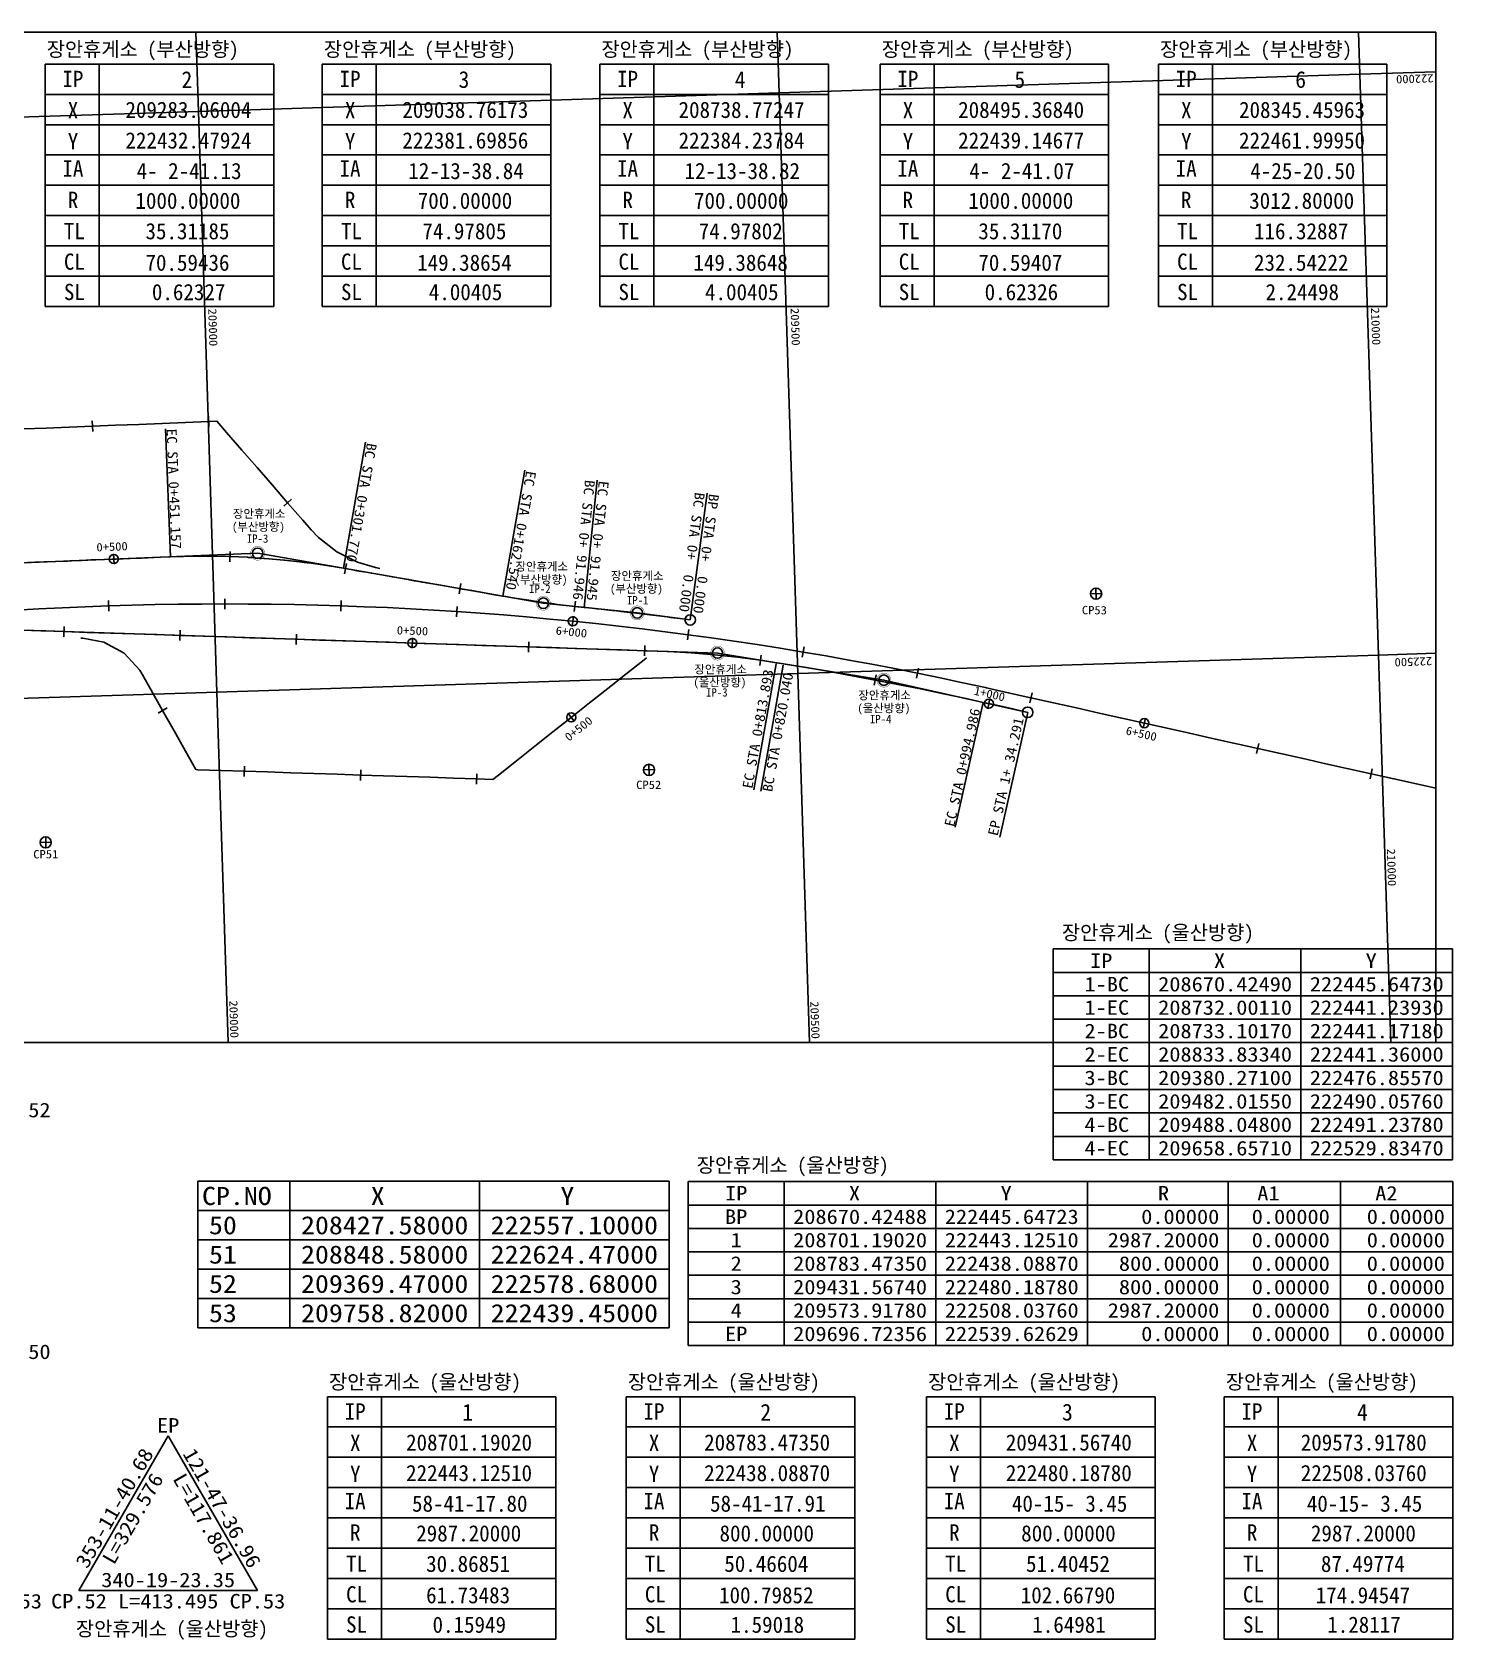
# Model space of a CAD drawing. Extents: x 19 to 2254, y 129 to 1512.
# Drawn here: x 1031 to 2254, y 129 to 1512 of the extents above; entities that cross this region are included whole.
import ezdxf
from ezdxf.enums import TextEntityAlignment as Align

# ---------------------------------------------------------------- set-up
doc = ezdxf.new("R2010")
doc.units = 0
doc.header["$LTSCALE"] = 10
doc.header["$MEASUREMENT"] = 0
doc.layers.get('0').update_dxf_attribs({"linetype": 'CONTINUOUS'})
for name, color, linetype in [('CA-ALGN-CNTL', 2, 'CONTINUOUS'), ('CA-ALGN-IPLN', 1, 'CONTINUOUS'), ('CA-ALGN-IPSM', 2, 'CONTINUOUS'), ('CA-ALGN-STSM', 2, 'CONTINUOUS'), ('CA-ALGN-SUBL', 1, 'CONTINUOUS'), ('CA-ALGN-SUBS', 2, 'CONTINUOUS'), ('CA-ALGN-SUBT', 2, 'CONTINUOUS'), ('CA-ALGN-TEXT', 3, 'CONTINUOUS'), ('CA-TABL-LIN1', 4, 'CONTINUOUS'), ('CA-TABL-LIN2', 1, 'CONTINUOUS'), ('CA-TABL-TEX1', 6, 'CONTINUOUS'), ('CA-TABL-TEX2', 3, 'CONTINUOUS'), ('CA-TEXT', 3, 'CONTINUOUS'), ('CV-GRID-BORD', 4, 'CONTINUOUS'), ('CV-GRID-LINE', 1, 'CONTINUOUS'), ('CV-GRID-TEXT', 4, 'CONTINUOUS'), ('CV-LEAL', 1, 'CONTINUOUS'), ('CV-LEAT', 3, 'CONTINUOUS')]:
    doc.layers.add(name, color=color, linetype=linetype)
doc.styles.add('GTXT', font='DotumChe.ttf')
doc.styles.add('RP2', font='DotumChe.ttf')

# ---------------------------------------------------------------- blocks, each defined once
blk = doc.blocks.new('CASTAMS')
blk.add_line((0, -1.5), (0, 1.5))
at = {"style": 'GTXT', "flags": 1}
for tag, p in [('STA_DST', (0, -3.62)), ('XSEC_DAT', (0, -6.85))]:
    blk.add_attdef(tag, text='', height=2.5, dxfattribs=at).set_placement(p, align=Align.MIDDLE)
blk = doc.blocks.new('CAIPMRK')
at = {"const_width": 0.1}
blk.add_lwpolyline([(-2, 0, -1), (2, 0, -1)], format="xyb", close=True, dxfattribs=at)
blk.add_circle((0, 0), 1.5)
blk = doc.blocks.new('CASTAMM')
blk.add_line((0, -1.5), (0, 1.5))
blk.add_circle((0, 0), 1.3)
at = {"style": 'GTXT', "flags": 1}
for tag, p in [('STA_DST', (0, -3.62)), ('XSEC_DAT', (0, -6.85))]:
    blk.add_attdef(tag, text='', height=2.5, dxfattribs=at).set_placement(p, align=Align.MIDDLE)

msp = doc.modelspace()

# ---------------------------------------------------------------- linework, layer by layer
at = {"layer": 'CA-ALGN-CNTL'}
for points in [[(1597.5, 1006.7), (1551.9, 1012.8), (1471.1, 1021.1), (1225.3, 1064.1), (925.5, 1051.9), (684, 989.3), (534.9, 961.7), (422.5, 931.7)], [(859.1, 988.4), (889.8, 991.9), (971.9, 999.5), (1621, 978.2), (1764.2, 954.9), (1887.9, 927.2)]]:
    msp.add_lwpolyline(points, dxfattribs=at)
at = {"layer": 'CA-ALGN-IPLN'}
for points in [[(1330.3, 1050.9), (1326.6, 1051.7), (1311.1, 1056.3), (1293.3, 1065.3), (1277.6, 1077.7), (1271.4, 1084.2), (1264.2, 1092.5), (1251.1, 1107.6), (1238, 1122.7), (1224.9, 1137.8), (1211.7, 1152.9), (1198.6, 1168), (1190.2, 1177.7), (1190.2, 1177.7), (1183.1, 1177.5), (1163.1, 1176.6), (1143.1, 1175.8), (1123.1, 1175), (1103.1, 1174.2), (1083.2, 1173.4), (1063.2, 1172.6), (1043.2, 1171.8), (1023.2, 1171)], [(1597.5, 1006.7), (1597.5, 1006.7), (1588.6, 1007.9), (1580.6, 1008.9), (1577.7, 1009.3), (1557.8, 1011.7), (1548.9, 1012.8), (1547.9, 1012.9), (1537.9, 1014.1), (1532.5, 1014.7), (1530.5, 1014.9), (1525.5, 1015.5), (1523.5, 1015.7), (1518.1, 1016.3), (1517.1, 1016.4), (1513.1, 1016.8), (1508.1, 1017.3), (1506.2, 1017.5), (1506.2, 1017.5), (1498.2, 1018.4), (1483.3, 1020.1), (1478.3, 1020.8), (1469.4, 1022), (1468.4, 1022.1), (1458.5, 1023.6), (1444.7, 1025.8), (1441.7, 1026.3), (1438.8, 1026.8), (1436.3, 1027.2), (1427.4, 1028.7), (1426, 1029), (1419.1, 1030.2), (1409.5, 1031.9), (1399.4, 1033.6), (1396.9, 1034.1), (1379.7, 1037.1), (1370.3, 1038.7), (1369.3, 1038.9), (1366.9, 1039.3), (1365.9, 1039.5), (1363.9, 1039.8), (1362.4, 1040.1), (1360, 1040.5), (1356, 1041.2), (1355, 1041.4), (1341.2, 1043.8), (1340.3, 1044), (1323.5, 1046.9), (1323, 1047), (1320.6, 1047.4), (1310.7, 1049.1), (1309.7, 1049.3), (1300.9, 1050.9), (1299.1, 1051.2), (1281.1, 1054.1), (1273.2, 1055.2), (1271.2, 1055.5), (1268.3, 1055.8), (1267.8, 1055.9), (1265.3, 1056.2), (1261.3, 1056.7), (1248.4, 1058.1), (1247.9, 1058.2), (1241.4, 1058.8), (1231.4, 1059.6), (1230.7, 1059.7), (1223.5, 1060.2), (1222.5, 1060.2), (1221.5, 1060.3), (1217.5, 1060.5), (1216.5, 1060.6), (1201.5, 1061.2), (1190.2, 1061.5), (1189.2, 1061.5), (1181.5, 1061.6), (1161.5, 1061.4), (1150.3, 1061), (1149.5, 1061), (1149, 1061), (1141.5, 1060.7), (1125.5, 1060), (1125, 1060), (1122.6, 1059.9), (1121.5, 1059.9), (1103.5, 1059.1), (1103, 1059.1), (1101.5, 1059.1), (1093.5, 1058.7), (1093, 1058.7), (1082.6, 1058.3), (1081.6, 1058.3), (1073.6, 1057.9), (1071.6, 1057.8), (1063.6, 1057.5), (1061.6, 1057.4), (1041.6, 1056.6), (1035.6, 1056.4), (1033.6, 1056.3), (1027.6, 1056.1)], [(1017.1, 1015), (1037, 1016.2), (1057, 1017.2), (1077, 1018), (1097, 1018.8), (1117, 1019.4), (1137, 1019.9), (1157, 1020.2), (1177, 1020.4), (1197, 1020.5), (1217, 1020.4), (1237, 1020.2), (1257, 1019.9), (1277, 1019.5), (1296.9, 1018.9), (1316.9, 1018.1), (1336.9, 1017.3), (1356.9, 1016.3), (1376.9, 1015.2), (1396.8, 1013.9), (1416.8, 1012.5), (1436.7, 1011), (1456.6, 1009.3), (1476.6, 1007.5), (1496.5, 1005.6), (1516.4, 1003.6), (1536.2, 1001.4), (1556.1, 999.1), (1576, 996.6), (1595.8, 994), (1615.6, 991.3), (1635.4, 988.5), (1655.2, 985.5), (1674.9, 982.4), (1694.7, 979.1), (1714.4, 975.7), (1734.1, 972.2), (1753.7, 968.6), (1773.4, 964.8), (1793, 960.9), (1812.6, 956.9), (1832.1, 952.7), (1851.7, 948.5), (1852.4, 948.3), (1871.2, 944.1), (1890.7, 939.7), (1910.2, 935.4), (1929.8, 931), (1949.3, 926.6), (1968.8, 922.3), (1988.3, 917.9), (2007.8, 913.6), (2027.3, 909.2), (2046.9, 904.8), (2066.4, 900.5), (2085.9, 896.1), (2105.4, 891.8), (2124.9, 887.4), (2144.5, 883), (2164, 878.7), (2183.5, 874.3), (2203, 870), (2222.5, 865.6), (2239, 861.9)], [(1022.3, 997.9), (1038.7, 997.3), (1043.1, 997.2), (1058.7, 996.7), (1078.7, 996), (1098.7, 995.4), (1118.6, 994.7), (1138.6, 994.1), (1158.6, 993.4), (1178.6, 992.7), (1198.6, 992.1), (1218.6, 991.4), (1238.6, 990.8), (1258.6, 990.1), (1278.6, 989.4), (1298.6, 988.8), (1318.5, 988.1), (1338.5, 987.5), (1358.5, 986.8), (1378.5, 986.2), (1398.5, 985.5), (1418.5, 984.8), (1438.5, 984.2), (1458.5, 983.5), (1478.5, 982.9), (1498.4, 982.2), (1518.4, 981.6), (1538.4, 980.9), (1558.4, 980.2), (1559.4, 980.2), (1569.6, 979.9), (1578.4, 979.5), (1598.4, 978.4), (1618.3, 976.8), (1638.2, 974.7), (1658, 972), (1671.7, 969.9), (1677.8, 968.9), (1677.8, 968.9), (1697.5, 965.7), (1717.2, 962.3), (1736.9, 958.7), (1756.6, 955), (1776.2, 951.2), (1795.8, 947.3), (1815.4, 943.2), (1834.9, 939), (1849.6, 935.8), (1854.5, 934.7), (1874, 930.4), (1887.9, 927.2)], [(1073.2, 991.1), (1074.8, 991.1), (1092.8, 987.7), (1110.3, 978.2), (1123.8, 963.5), (1125.9, 960.1), (1133.7, 946.2), (1143.5, 928.8), (1153.4, 911.3), (1163.2, 893.9), (1172.2, 877.9), (1172.2, 877.9), (1173.8, 877.8), (1193.8, 877.2), (1213.8, 876.5), (1233.8, 875.9), (1253.8, 875.2), (1273.8, 874.5), (1293.8, 873.9), (1313.8, 873.2), (1333.7, 872.6), (1353.7, 871.9), (1373.7, 871.3), (1393.7, 870.6), (1413.7, 869.9), (1427.7, 869.5), (1427.7, 869.5), (1432.4, 873.2), (1448.1, 885.6), (1463.8, 898.1), (1479.4, 910.5), (1495.1, 922.9), (1510.8, 935.3), (1526.5, 947.7), (1542.2, 960.1), (1552.7, 968.5), (1557.8, 972.5), (1559.8, 974.1)]]:
    msp.add_lwpolyline(points, dxfattribs=at)
at = {"layer": 'CA-ALGN-SUBL'}
for p, q in [((1150.4, 1061), (1145.9, 1171.1)), ((1299.1, 1051.2), (1318.1, 1159.7)), ((1436.3, 1027.2), (1455.2, 1135.7)), ((1506.2, 1017.5), (1517.4, 1127.1)), ((1597.5, 1006.7), (1612.1, 1115.9)), ((1671.6, 969), (1652.2, 860.5)), ((1677.6, 967.9), (1658.3, 859.4)), ((1849.6, 935.8), (1825.5, 828.3)), ((1887.9, 927.2), (1863.9, 819.7))]:
    msp.add_line(p, q, dxfattribs=at)
at = {"layer": 'CA-ALGN-SUBS'}
for p, q in [((1942, 1029.2), (1951.6, 1029.5)), ((1946.6, 1034.1), (1946.9, 1024.5)), ((1557.3, 877.6), (1566.9, 877.9)), ((1561.9, 882.5), (1562.2, 873)), ((1042.9, 820.1), (1042.9, 810.5)), ((1038.1, 815.4), (1047.7, 815.3))]:
    msp.add_line(p, q, dxfattribs=at)
for centre, radius in [((1946.8, 1029.3), 4.8), ((1597.5, 1006.7), 4.5), ((1887.9, 927.2), 4.5), ((1562.1, 877.7), 4.8), ((1042.9, 815.3), 4.8)]:
    msp.add_circle(centre, radius, dxfattribs=at)
at = {"layer": 'CA-TABL-LIN1'}
for p, q in [((1042.5, 1485), (1042.5, 1276.3)), ((1042.5, 1485), (1239.1, 1485)), ((1239.1, 1485), (1239.1, 1276.3)), ((1280.9, 1485), (1477.6, 1485)), ((1280.9, 1485), (1280.9, 1276.3)), ((1477.6, 1485), (1477.6, 1276.3)), ((1519.7, 1485), (1519.7, 1276.3)), ((1519.7, 1485), (1716.4, 1485)), ((1716.4, 1485), (1716.4, 1276.3)), ((1760.9, 1485), (1957.6, 1485)), ((1760.9, 1485), (1760.9, 1276.3)), ((1957.6, 1485), (1957.6, 1276.3)), ((2000.4, 1485), (2000.4, 1276.3)), ((2000.4, 1485), (2197.1, 1485)), ((2197.1, 1485), (2197.1, 1276.3)), ((1042.5, 1458.9), (1239.1, 1458.9)), ((1280.9, 1458.9), (1477.6, 1458.9)), ((1519.7, 1458.9), (1716.4, 1458.9)), ((1760.9, 1458.9), (1957.6, 1458.9)), ((2000.4, 1458.9), (2197.1, 1458.9)), ((1042.5, 1276.3), (1239.1, 1276.3)), ((1280.9, 1276.3), (1477.6, 1276.3)), ((1519.7, 1276.3), (1716.4, 1276.3)), ((1760.9, 1276.3), (1957.6, 1276.3)), ((2000.4, 1276.3), (2197.1, 1276.3)), ((1909.9, 542.2), (1909.9, 723.6)), ((1909.9, 723.6), (2253.6, 723.6)), ((2253.6, 723.6), (2253.6, 542.2)), ((1909.9, 703.5), (2253.6, 703.5)), ((1909.9, 542.2), (2253.6, 542.2)), ((2253.6, 542.2), (1909.9, 542.2)), ((1173.8, 397.7), (1173.8, 523.7)), ((1173.8, 523.7), (1579.4, 523.7)), ((1579.4, 523.7), (1579.4, 397.7)), ((1595.8, 523.5), (2253.8, 523.5)), ((1595.8, 382.4), (1595.8, 523.5)), ((2253.8, 523.5), (2253.8, 382.4)), ((1173.8, 498.5), (1579.4, 498.5)), ((1595.8, 503.3), (2253.8, 503.3)), ((1173.8, 397.7), (1579.4, 397.7)), ((2253.8, 382.4), (1595.8, 382.4)), ((1595.8, 382.4), (2253.8, 382.4)), ((1285.3, 338.4), (1482, 338.4)), ((1285.3, 338.4), (1285.3, 129.8)), ((1482, 338.4), (1482, 129.8)), ((1542.4, 338.4), (1739.1, 338.4)), ((1542.4, 338.4), (1542.4, 129.8)), ((1739.1, 338.4), (1739.1, 129.8)), ((1800.9, 338.4), (1800.9, 129.8)), ((1800.9, 338.4), (1997.5, 338.4)), ((1997.5, 338.4), (1997.5, 129.8)), ((2057.1, 338.4), (2253.7, 338.4)), ((2057.1, 338.4), (2057.1, 129.8)), ((2253.7, 338.4), (2253.7, 129.8)), ((1285.3, 312.4), (1482, 312.4)), ((1542.4, 312.4), (1739.1, 312.4)), ((1800.9, 312.4), (1997.5, 312.4)), ((1800.9, 312.4), (1997.5, 312.4)), ((2057.1, 312.4), (2253.7, 312.4)), ((2057.1, 312.4), (2253.7, 312.4)), ((1285.3, 129.8), (1482, 129.8)), ((1542.4, 129.8), (1739.1, 129.8)), ((1800.9, 129.8), (1997.5, 129.8)), ((2057.1, 129.8), (2253.7, 129.8))]:
    msp.add_line(p, q, dxfattribs=at)
at = {"layer": 'CA-TABL-LIN2'}
for p, q in [((1089, 1485), (1089, 1276.3)), ((1327.4, 1485), (1327.4, 1276.3)), ((1566.2, 1485), (1566.2, 1276.3)), ((1807.4, 1485), (1807.4, 1276.3)), ((2046.9, 1485), (2046.9, 1276.3)), ((1042.5, 1432.8), (1239.1, 1432.8)), ((1280.9, 1432.8), (1477.6, 1432.8)), ((1519.7, 1432.8), (1716.4, 1432.8)), ((1760.9, 1432.8), (1957.6, 1432.8)), ((2000.4, 1432.8), (2197.1, 1432.8)), ((1042.5, 1406.8), (1239.1, 1406.8)), ((1280.9, 1406.8), (1477.6, 1406.8)), ((1519.7, 1406.8), (1716.4, 1406.8)), ((1760.9, 1406.8), (1957.6, 1406.8)), ((2000.4, 1406.8), (2197.1, 1406.8)), ((1042.5, 1380.7), (1239.1, 1380.7)), ((1280.9, 1380.7), (1477.6, 1380.7)), ((1519.7, 1380.7), (1716.4, 1380.7)), ((1760.9, 1380.7), (1957.6, 1380.7)), ((2000.4, 1380.7), (2197.1, 1380.7)), ((1042.5, 1354.6), (1239.1, 1354.6)), ((1280.9, 1354.6), (1477.6, 1354.6)), ((1519.7, 1354.6), (1716.4, 1354.6)), ((1760.9, 1354.6), (1957.6, 1354.6)), ((2000.4, 1354.6), (2197.1, 1354.6)), ((1042.5, 1328.5), (1239.1, 1328.5)), ((1280.9, 1328.5), (1477.6, 1328.5)), ((1519.7, 1328.5), (1716.4, 1328.5)), ((1760.9, 1328.5), (1957.6, 1328.5)), ((2000.4, 1328.5), (2197.1, 1328.5)), ((1042.5, 1302.4), (1239.1, 1302.4)), ((1280.9, 1302.4), (1477.6, 1302.4)), ((1519.7, 1302.4), (1716.4, 1302.4)), ((1760.9, 1302.4), (1957.6, 1302.4)), ((2000.4, 1302.4), (2197.1, 1302.4)), ((1992.5, 723.6), (1992.5, 542.2)), ((2123.1, 723.6), (2123.1, 542.2)), ((1909.9, 683.3), (2253.6, 683.3)), ((1909.9, 663.1), (2253.6, 663.1)), ((1909.9, 643), (2253.6, 643)), ((1909.9, 622.8), (2253.6, 622.8)), ((1909.9, 602.7), (2253.6, 602.7)), ((1909.9, 582.5), (2253.6, 582.5)), ((1909.9, 562.3), (2253.6, 562.3)), ((1253, 523.7), (1253, 397.7)), ((1416.2, 523.7), (1416.2, 397.7)), ((1678.4, 523.5), (1678.4, 382.4)), ((1808.9, 523.5), (1808.9, 382.4)), ((1939.5, 523.5), (1939.5, 382.4)), ((2060.5, 523.5), (2060.5, 382.4)), ((2157.1, 523.5), (2157.1, 382.4)), ((1173.8, 473.3), (1579.4, 473.3)), ((1595.8, 483.2), (2253.8, 483.2)), ((1595.8, 463), (2253.8, 463)), ((1173.8, 448.1), (1579.4, 448.1)), ((1595.8, 442.9), (2253.8, 442.9)), ((1173.8, 422.9), (1579.4, 422.9)), ((1595.8, 422.7), (2253.8, 422.7)), ((1595.8, 402.5), (2253.8, 402.5)), ((1331.8, 338.4), (1331.8, 129.8)), ((1588.9, 338.4), (1588.9, 129.8)), ((1847.4, 338.4), (1847.4, 129.8)), ((2103.6, 338.4), (2103.6, 129.8)), ((1285.3, 286.3), (1482, 286.3)), ((1542.4, 286.3), (1739.1, 286.3)), ((1800.9, 286.3), (1997.5, 286.3)), ((1800.9, 286.3), (1997.5, 286.3)), ((2057.1, 286.3), (2253.7, 286.3)), ((2057.1, 286.3), (2253.7, 286.3)), ((1285.3, 260.2), (1482, 260.2)), ((1542.4, 260.2), (1739.1, 260.2)), ((1800.9, 260.2), (1997.5, 260.2)), ((1800.9, 260.2), (1997.5, 260.2)), ((2057.1, 260.2), (2253.7, 260.2)), ((2057.1, 260.2), (2253.7, 260.2)), ((1285.3, 234.1), (1482, 234.1)), ((1542.4, 234.1), (1739.1, 234.1)), ((1800.9, 234.1), (1997.5, 234.1)), ((1800.9, 234.1), (1997.5, 234.1)), ((2057.1, 234.1), (2253.7, 234.1)), ((2057.1, 234.1), (2253.7, 234.1)), ((1285.3, 208), (1482, 208)), ((1542.4, 208), (1739.1, 208)), ((1800.9, 208), (1997.5, 208)), ((1800.9, 208), (1997.5, 208)), ((2057.1, 208), (2253.7, 208)), ((2057.1, 208), (2253.7, 208)), ((1285.3, 181.9), (1482, 181.9)), ((1542.4, 181.9), (1739.1, 181.9)), ((1800.9, 181.9), (1997.5, 181.9)), ((1800.9, 181.9), (1997.5, 181.9)), ((2057.1, 181.9), (2253.7, 181.9)), ((2057.1, 181.9), (2253.7, 181.9)), ((1285.3, 155.8), (1482, 155.8)), ((1542.4, 155.8), (1739.1, 155.8)), ((1800.9, 155.8), (1997.5, 155.8)), ((1800.9, 155.8), (1997.5, 155.8)), ((2057.1, 155.8), (2253.7, 155.8)), ((2057.1, 155.8), (2253.7, 155.8))]:
    msp.add_line(p, q, dxfattribs=at)
at = {"layer": 'CV-GRID-BORD'}
msp.add_lwpolyline([(69.1, 1512.4), (2239, 1512.4), (2239, 643), (69.1, 643)], close=True, dxfattribs=at)
at = {"layer": 'CV-GRID-LINE'}
for p, q in [((1172.1, 1512.4), (1174.3, 1444.3)), ((1672.4, 1512.4), (1674.1, 1460.3)), ((2172.7, 1512.4), (2173.8, 1476.3)), ((1674.1, 1460.3), (2173.8, 1476.3)), ((2173.8, 1476.3), (2239, 1478.4)), ((2173.8, 1476.3), (2189.8, 976.5)), ((1174.3, 1444.3), (1674.1, 1460.3)), ((1674.1, 1460.3), (1690, 960.6)), ((674.6, 1428.4), (1174.3, 1444.3)), ((1174.3, 1444.3), (1190.3, 944.6)), ((1690, 960.6), (2189.8, 976.5)), ((2189.8, 976.5), (2239, 978.1)), ((2189.8, 976.5), (2200.4, 643)), ((1190.3, 944.6), (1690, 960.6)), ((1690, 960.6), (1700.2, 643)), ((690.5, 928.6), (1190.3, 944.6)), ((1190.3, 944.6), (1199.9, 643))]:
    msp.add_line(p, q, dxfattribs=at)
at = {"layer": 'CV-LEAL'}
for p, q in [((1148.3, 304.6), (1071.5, 171.6)), ((1148.3, 304.6), (1225.1, 171.6)), ((1071.5, 171.6), (1225.1, 171.6))]:
    msp.add_line(p, q, dxfattribs=at)

# ---------------------------------------------------------------- block references
at = {"layer": 'CA-ALGN-IPSM', "xscale": 3, "yscale": 3, "zscale": 3}
for p in [(1225.3, 1064.1), (1471.1, 1021.1), (1551.9, 1012.8), (1621, 978.2), (1764.2, 954.9)]:
    msp.add_blockref('CAIPMRK', p, dxfattribs=at)
at = {"layer": 'CA-ALGN-STSM', "yscale": 3, "zscale": 3}
for p, xscale, rotation in [((1083.2, 1173.4), 2.999999999992652, 2.315845514798855), ((1183.1, 1177.5), 2.9999999999903, 2.315845513688079), ((1251.1, 1107.6), 2.999999999998045, 310.9871101501886), ((1201.5, 1061.2), 3.000000000012919, 358.1283825575634), ((1101.5, 1059.1), 2.999999999992652, 2.315845514798855), ((1101.5, 1059.1), 2.999999999992652, 2.315845514798855), ((1300.9, 1050.9), 2.999999999989326, 350.0882653550648), ((1399.4, 1033.6), 2.999999999989326, 350.0882653550648), ((1197, 1020.5), 2.999999999988239, 180.0239022354653), ((1097, 1018.8), 3.000000000005429, 181.9336783188917), ((1296.9, 1018.9), 2.999999999985805, 178.1138362584641), ((1396.8, 1013.9), 2.999999999999021, 176.2042165988297), ((1496.5, 1005.6), 3.000000000006195, 174.2943125291743), ((1496.5, 1005.6), 3.000000000006195, 174.2943125291743), ((1498.2, 1018.4), 3.000000000002306, 353.6714101284151), ((1058.7, 996.7), 3.000000000008162, 178.1142298061797), ((1158.6, 993.4), 3.000000000007205, 178.1142298067353), ((1595.8, 994), 3.000000000006098, 172.38442738419), ((1258.6, 990.1), 3.000000000006247, 178.1142298072908), ((1358.5, 986.8), 3.000000000006247, 178.1142298072908), ((1358.5, 986.8), 3.000000000006247, 178.1142298072908), ((1458.5, 983.5), 3.000000000007205, 178.1142298067353), ((1558.4, 980.2), 3.000000000007205, 178.1142298067353), ((1694.7, 979.1), 3.000000000012873, 170.4746217029683), ((1658, 972), 3.000000000005079, 171.7559553127583), ((1756.6, 955), 2.999999999990039, 169.2274367912686), ((1793, 960.9), 2.999999999992208, 168.5646487595443), ((1890.7, 939.7), 3.000000000010888, 167.4054873034753), ((1143.5, 928.8), 2.999999999996999, 119.4257321942127), ((1854.5, 934.7), 2.999999999994304, 167.4056722676654), ((1854.5, 934.7), 2.999999999994304, 167.4056722676654), ((1495.1, 922.9), 3.000000000000856, 218.3651850901512), ((1495.1, 922.9), 3.000000000000856, 218.3651850901512), ((1988.3, 917.9), 3.000000000012994, 167.4057198442333), ((1988.3, 917.9), 3.000000000012994, 167.4057198442333), ((2085.9, 896.1), 2.99999999998883, 167.4054873028116), ((1213.8, 876.5), 3.000000000006247, 178.1142298072908), ((1313.8, 873.2), 3.000000000007205, 178.1142298067353), ((1413.7, 869.9), 3.000000000008162, 178.1142298061797), ((2183.5, 874.3), 3.000000000000302, 167.4057198453182)]:
    msp.add_blockref('CASTAMS', p, dxfattribs=dict(at, xscale=xscale, rotation=rotation))
at = {"layer": 'CA-ALGN-STSM', "yscale": 3}
for p, xscale, rotation in [((1101.5, 1059.1), 2.999999999997265, 2.316034210047519), ((1496.5, 1005.6), 3.000000000006835, 354.103361792255), ((1358.5, 986.8), 3.000000000003982, 358.1157828454226), ((1495.1, 922.9), 3.000000000017469, 38.36510836156994), ((1854.5, 934.7), 3.000000000008937, 347.405603573583), ((1988.3, 917.9), 2.999999999999627, 347.4055615563789)]:
    msp.add_blockref('CASTAMM', p, dxfattribs=dict(at, xscale=xscale, rotation=rotation))

# ---------------------------------------------------------------- texts
at = {"layer": 'CA-ALGN-SUBT', "style": 'RP2', "width": 1.100098}
for s, height, rotation, p, p2 in [('EC STA 0+451.157', 8.64, 272.3157, (1146.9, 1171.1), (1151.1, 1067.5)), ('BC STA 0+301.770', 8.64, 260.0882, (1319.4, 1159.4), (1301.5, 1057.2)), ('EC STA 0+162.540', 8.64, 260.0881, (1456.5, 1135.4), (1438.7, 1033.3)), ('BC STA 0+ 91.946', 8.64, 264.1329, (1507, 1127.5), (1496.4, 1024.4)), ('EC STA 0+ 91.945', 8.64, 264.1329, (1518.9, 1126.7), (1508.3, 1023.6)), ('BC STA 0+  0.000', 8.64, 262.3845, (1601.6, 1116.9), (1587.9, 1014.1)), ('BP STA 0+  0.000', 8.64, 262.3845, (1613.8, 1115.6), (1600, 1012.8)), ('CP53', 7.2, 359.5988, (1934.5, 1011.6), (1956.1, 1011.5)), ('EC STA 0+813.893', 8.64, 79.8692, (1650.9, 861.2), (1669.2, 963.2)), ('BC STA 0+820.040', 8.64, 79.8692, (1668, 858.3), (1686.3, 960.4)), ('EC STA 0+994.986', 8.64, 77.4056, (1824.6, 828.3), (1847.2, 929.5)), ('EP STA 1+ 34.291', 8.64, 77.4056, (1862, 820.4), (1884.6, 921.6)), ('CP52', 7.2, 0.3732, (1551, 861.2), (1572.6, 861.3))]:
    msp.add_text(s, height=height, rotation=rotation, dxfattribs=at).set_placement(p, p2, align=Align.FIT)
at = {"layer": 'CA-ALGN-TEXT', "style": 'RP2'}
for s, p in [('장안휴게소', (1204, 1094.5)), ('(부산방향)', (1203.2, 1083.3)), ('IP-3', (1215.9, 1073.1)), ('장안휴게소', (1447.2, 1049.1)), ('(부산방향)', (1446.4, 1037.9)), ('장안휴게소', (1529.3, 1041.1)), ('(부산방향)', (1528.5, 1030)), ('IP-2', (1458.8, 1029.9)), ('IP-1', (1543, 1020.1)), ('장안휴게소', (1601.1, 960.6)), ('(울산방향)', (1600.3, 949.5)), ('IP-3', (1611.1, 940.8)), ('장안휴게소', (1742.2, 938.3)), ('(울산방향)', (1741.4, 927.2)), ('IP-4', (1752.1, 917.8))]:
    msp.add_text(s, height=7.2, dxfattribs=at).set_placement(p)
at = {"layer": 'CA-ALGN-TEXT', "style": 'RP2', "width": 1.100098}
for s, rotation, p, p2 in [('0+500', 2.3157, (1086.7, 1065.6), (1113.6, 1066.7)), ('0+500', 358.1141, (1344.9, 994.3), (1371.9, 993.4)), ('6+000', 354.2943, (1481.5, 994.2), (1508.4, 991.5)), ('1+000', 347.4055, (1841.2, 942.5), (1867.5, 936.6)), ('0+500', 38.3651, (1493.1, 901.9), (1514.3, 918.7)), ('6+500', 347.4055, (1971.8, 908.3), (1998.1, 902.4))]:
    msp.add_text(s, height=7.2, rotation=rotation, dxfattribs=at).set_placement(p, p2, align=Align.FIT)
at = {"layer": 'CA-TABL-TEX1', "style": 'RP2'}
for s, height, p in [('IP', 13.98, (1066.3, 1472.2)), ('2', 14.4, (1164.4, 1471.6)), ('IP', 13.98, (1304.8, 1472.2)), ('3', 14.4, (1402.8, 1471.6)), ('IP', 13.98, (1543.6, 1472.2)), ('4', 14.4, (1640.5, 1471.6)), ('IP', 13.98, (1784.8, 1472.2)), ('5', 14.4, (1881.1, 1471.6)), ('IP', 13.98, (2024.3, 1472.2)), ('6', 14.4, (2122.8, 1471.6)), ('X', 14, (1304.9, 1445.3)), ('X', 14, (1543.7, 1445.3)), ('X', 14, (1784.9, 1445.3)), ('X', 14, (2024.4, 1445.3)), ('Y', 14, (1304.9, 1418.7)), ('Y', 14, (1543.7, 1418.7)), ('Y', 14, (1784.9, 1418.7)), ('Y', 14, (2024.4, 1418.7)), ('R', 14, (1304.8, 1368.2)), ('R', 14, (1543.7, 1368.2)), ('R', 14, (1784.8, 1368.2)), ('R', 14, (2024.3, 1368.2)), ('TL', 13.98, (1306, 1341.3)), ('TL', 13.98, (1544.8, 1341.3)), ('TL', 13.98, (1786, 1341.3)), ('TL', 13.98, (2025.5, 1341.3)), ('CL', 13.98, (1306, 1315)), ('CL', 13.98, (1544.8, 1315)), ('CL', 13.98, (1786, 1315)), ('CL', 13.98, (2025.5, 1315)), ('SL', 13.98, (1306, 1288.9)), ('SL', 13.98, (1544.8, 1288.9)), ('SL', 13.98, (1786, 1288.9)), ('SL', 13.98, (2025.5, 1288.9)), ('IP', 13.98, (1309.2, 325.7)), ('IP', 13.98, (1566.3, 325.7)), ('2', 14.4, (1662.5, 325)), ('IP', 13.98, (1824.7, 325.7)), ('3', 14.4, (1922.1, 325)), ('IP', 13.98, (2080.9, 325.7)), ('1', 14.4, (1406, 325)), ('4', 14.4, (2175.9, 325)), ('X', 14, (1309.3, 298.7)), ('X', 14, (1566.4, 298.7)), ('X', 14, (1824.8, 298.7)), ('X', 14, (2081, 298.7)), ('Y', 14, (1309.3, 272.1)), ('Y', 14, (1566.4, 272.1)), ('Y', 14, (1824.8, 272.1)), ('Y', 14, (2081, 272.1)), ('R', 14, (1309.3, 221.6)), ('R', 14, (1566.4, 221.6)), ('R', 14, (1824.8, 221.6)), ('R', 14, (2081, 221.6)), ('TL', 13.98, (1310.4, 194.7)), ('TL', 13.98, (1567.5, 194.7)), ('TL', 13.98, (1826, 194.7)), ('TL', 13.98, (2082.2, 194.7)), ('CL', 13.98, (1310.4, 168.4)), ('CL', 13.98, (1567.5, 168.4)), ('CL', 13.98, (1826, 168.4)), ('CL', 13.98, (2082.2, 168.4)), ('SL', 13.98, (1310.4, 142.4)), ('SL', 13.98, (1567.5, 142.4)), ('SL', 13.98, (1826, 142.4)), ('SL', 13.98, (2082.2, 142.4))]:
    msp.add_text(s, height=height, rotation=360, dxfattribs=at).set_placement(p, align=Align.MIDDLE)
for p in [(1304.8, 1395.2), (1543.6, 1395.2), (1784.8, 1395.2), (2024.3, 1395.2), (1309.2, 248.6), (1566.3, 248.6), (1824.7, 248.6), (2080.9, 248.6)]:
    msp.add_text('IA', height=13.98, dxfattribs=at).set_placement(p, align=Align.MIDDLE)
at = {"layer": 'CA-TABL-TEX1', "style": 'RP2', "width": 1.128305}
for s, height, p, p2 in [('IP', 12.48, (1941.6, 707.3), (1960.8, 707.3)), ('X', 12.5, (2048.2, 707.3), (2057.8, 707.3)), ('Y', 12.5, (2178.7, 707.3), (2188.3, 707.3)), ('  1-BC', 12.48, (1917.6, 687.1), (1975.2, 687.1)), ('  1-EC', 12.48, (1917.6, 667), (1975.2, 667)), ('  2-BC', 12.48, (1917.6, 646.8), (1975.2, 646.8)), ('  2-EC', 12.48, (1917.6, 626.7), (1975.2, 626.7)), ('  3-BC', 12.48, (1917.6, 606.5), (1975.2, 606.5)), ('  3-EC', 12.48, (1917.6, 586.3), (1975.2, 586.3)), ('  4-BC', 12.48, (1917.6, 566.2), (1975.2, 566.2)), ('  4-EC', 12.48, (1917.6, 546), (1975.2, 546)), ('CP.NO', 15.6, (1177.4, 503.3), (1237.4, 503.3)), ('X', 15.6, (1322.6, 503.3), (1334.6, 503.3)), ('Y', 15.6, (1485.8, 503.3), (1497.8, 503.3)), ('IP', 12.48, (1627.5, 507.2), (1646.7, 507.2)), ('X', 12.5, (1734.1, 507.2), (1743.7, 507.2)), ('Y', 12.5, (1864.6, 507.2), (1874.2, 507.2)), ('R', 12.5, (2000, 507.2), (2009.6, 507.2)), ('A1', 12.48, (2085.5, 507.2), (2104.7, 507.2)), ('A2', 12.48, (2187, 507.2), (2206.2, 507.2)), ('BP', 12.48, (1627.5, 487), (1646.7, 487)), ('50', 15.6, (1183.4, 478.1), (1207.4, 478.1)), ('1', 12.5, (1632.3, 466.9), (1641.9, 466.9)), ('51', 15.6, (1183.4, 452.9), (1207.4, 452.9)), ('2', 12.5, (1632.3, 446.7), (1641.9, 446.7)), ('52', 15.6, (1183.4, 427.7), (1207.4, 427.7)), ('3', 12.5, (1632.3, 426.5), (1641.9, 426.5)), ('53', 15.6, (1183.4, 402.5), (1207.4, 402.5)), ('4', 12.5, (1632.3, 406.4), (1641.9, 406.4)), ('EP', 12.48, (1627.5, 386.2), (1646.7, 386.2))]:
    msp.add_text(s, height=height, dxfattribs=at).set_placement(p, p2, align=Align.FIT)
at = {"layer": 'CA-TABL-TEX2', "style": 'RP2'}
for s, height, p in [('209283.06004', 13.978, (1165.7, 1445.5)), ('209038.76173', 13.978, (1404, 1445.5)), ('208738.77247', 13.978, (1641.7, 1445.5)), ('208495.36840', 13.978, (1882.3, 1445.5)), ('208345.45963', 13.978, (2124, 1445.5)), ('X', 14, (1066.4, 1445.3)), ('Y', 14, (1066.4, 1418.7)), ('222432.47924', 13.978, (1165.7, 1419.2)), ('222381.69856', 13.978, (1404, 1419.2)), ('222384.23784', 13.978, (1641.7, 1419.2)), ('222439.14677', 13.978, (1882.3, 1419.2)), ('222461.99950', 13.978, (2124, 1419.2)), ('R', 14, (1066.4, 1368.2)), ('TL', 13.98, (1067.6, 1341.3)), ('CL', 13.98, (1067.6, 1315)), ('SL', 13.98, (1067.6, 1288.9)), ('208701.19020', 13.978, (1407.2, 298.9)), ('208783.47350', 13.978, (1663.7, 298.9)), ('209431.56740', 13.978, (1923.3, 298.9)), ('209573.91780', 13.978, (2177.1, 298.9)), ('222443.12510', 13.978, (1407.2, 272.6)), ('222438.08870', 13.978, (1663.7, 272.6)), ('222480.18780', 13.978, (1923.3, 272.6)), ('222508.03760', 13.978, (2177.1, 272.6))]:
    msp.add_text(s, height=height, rotation=360, dxfattribs=at).set_placement(p, align=Align.MIDDLE)
for s, height, p in [('IA', 13.98, (1066.3, 1395.2)), ('4- 2-41.13', 13.98, (1166.3, 1392.9, 239.3)), ('12-13-38.84', 13.978, (1404.6, 1392.9, 239.3)), ('12-13-38.82', 13.978, (1642.3, 1392.9, 239.3)), ('4- 2-41.07', 13.98, (1882.9, 1392.9, 239.3)), ('4-25-20.50', 13.98, (2124.7, 1392.9, 239.3)), ('1000.00000', 13.98, (1165.3, 1367.3, 239.3)), ('700.00000', 13.98, (1403.7, 1367.3, 239.3)), ('700.00000', 13.98, (1641.4, 1367.3, 239.3)), ('1000.00000', 13.98, (1882, 1367.3, 239.3)), ('3012.80000', 13.98, (2123.7, 1367.3, 239.3)), ('35.31185', 13.98, (1164.9, 1341.1, 239.3)), ('74.97805', 13.98, (1403.2, 1341.1, 239.3)), ('74.97802', 13.98, (1641, 1341.1, 239.3)), ('35.31170', 13.98, (1881.6, 1341.1, 239.3)), ('116.32887', 13.98, (2123.3, 1341.1, 239.3)), ('70.59436', 13.98, (1164.9, 1314)), ('149.38654', 13.98, (1403.2, 1314)), ('149.38648', 13.98, (1640.9, 1314)), ('70.59407', 13.98, (1881.6, 1314)), ('232.54222', 13.98, (2123.3, 1314)), ('0.62327', 13.98, (1165.9, 1288.7, 239.3)), ('4.00405', 13.98, (1404.2, 1288.7, 239.3)), ('4.00405', 13.98, (1641.9, 1288.7, 239.3)), ('0.62326', 13.98, (1882.5, 1288.7, 239.3)), ('2.24498', 13.98, (2124.2, 1288.7, 239.3)), ('58-41-17.80', 13.978, (1407.8, 246.3, 239.3)), ('58-41-17.91', 13.978, (1664.3, 246.3, 239.3)), ('40-15- 3.45', 13.978, (1924, 246.3, 239.3)), ('40-15- 3.45', 13.978, (2177.8, 246.3, 239.3)), ('2987.20000', 13.98, (1406.9, 220.7, 239.3)), ('800.00000', 13.98, (1663.4, 220.7, 239.3)), ('800.00000', 13.98, (1923, 220.7, 239.3)), ('2987.20000', 13.98, (2176.8, 220.7, 239.3)), ('30.86851', 13.98, (1406.4, 194.5, 239.3)), ('50.46604', 13.98, (1663, 194.5, 239.3)), ('51.40452', 13.98, (1922.6, 194.5, 239.3)), ('87.49774', 13.98, (2176.4, 194.5, 239.3)), ('61.73483', 13.98, (1406.4, 167.5)), ('100.79852', 13.98, (1663, 167.5)), ('102.66790', 13.98, (1922.6, 167.5)), ('174.94547', 13.98, (2176.4, 167.5)), ('0.15949', 13.98, (1407.4, 142.1, 239.3)), ('1.59018', 13.98, (1663.9, 142.1, 239.3)), ('1.64981', 13.98, (1923.5, 142.1, 239.3)), ('1.28117', 13.98, (2177.3, 142.1, 239.3))]:
    msp.add_text(s, height=height, dxfattribs=at).set_placement(p, align=Align.MIDDLE)
at = {"layer": 'CA-TABL-TEX2', "style": 'RP2', "width": 1.128305}
for s, height, p, p2 in [('208670.42490', 12.48, (2000.2, 687.1), (2115.4, 687.1)), ('222445.64730', 12.48, (2130.7, 687.1), (2245.9, 687.1)), ('208732.00110', 12.48, (2000.2, 667), (2115.4, 667)), ('222441.23930', 12.48, (2130.7, 667), (2245.9, 667)), ('208733.10170', 12.48, (2000.2, 646.8), (2115.4, 646.8)), ('222441.17180', 12.48, (2130.7, 646.8), (2245.9, 646.8)), ('208833.83340', 12.48, (2000.2, 626.7), (2115.4, 626.7)), ('222441.36000', 12.48, (2130.7, 626.7), (2245.9, 626.7)), ('209380.27100', 12.48, (2000.2, 606.5), (2115.4, 606.5)), ('222476.85570', 12.48, (2130.7, 606.5), (2245.9, 606.5)), ('209482.01550', 12.48, (2000.2, 586.3), (2115.4, 586.3)), ('222490.05760', 12.48, (2130.7, 586.3), (2245.9, 586.3)), ('209488.04800', 12.48, (2000.2, 566.2), (2115.4, 566.2)), ('222491.23780', 12.48, (2130.7, 566.2), (2245.9, 566.2)), ('209658.65710', 12.48, (2000.2, 546), (2115.4, 546)), ('222529.83470', 12.48, (2130.7, 546), (2245.9, 546)), ('208670.42488', 12.48, (1686.1, 487), (1801.3, 487)), ('222445.64723', 12.48, (1816.6, 487), (1931.8, 487)), ('    0.00000', 12.48, (1947.2, 487), (2052.8, 487)), ('   0.00000', 12.48, (2051.9, 487), (2147.9, 487)), ('   0.00000', 12.48, (2150.9, 487), (2246.9, 487)), ('208427.58000', 15.6, (1262.6, 478.1), (1406.6, 478.1)), ('222557.10000', 15.6, (1425.8, 478.1), (1569.8, 478.1)), ('208701.19020', 12.48, (1686.1, 466.9), (1801.3, 466.9)), ('222443.12510', 12.48, (1816.6, 466.9), (1931.8, 466.9)), (' 2987.20000', 12.48, (1947.2, 466.9), (2052.8, 466.9)), ('   0.00000', 12.48, (2051.9, 466.9), (2147.9, 466.9)), ('   0.00000', 12.48, (2150.9, 466.9), (2246.9, 466.9)), ('208848.58000', 15.6, (1262.6, 452.9), (1406.6, 452.9)), ('222624.47000', 15.6, (1425.8, 452.9), (1569.8, 452.9)), ('208783.47350', 12.48, (1686.1, 446.7), (1801.3, 446.7)), ('222438.08870', 12.48, (1816.6, 446.7), (1931.8, 446.7)), ('  800.00000', 12.48, (1947.2, 446.7), (2052.8, 446.7)), ('   0.00000', 12.48, (2051.9, 446.7), (2147.9, 446.7)), ('   0.00000', 12.48, (2150.9, 446.7), (2246.9, 446.7)), ('209369.47000', 15.6, (1262.6, 427.7), (1406.6, 427.7)), ('222578.68000', 15.6, (1425.8, 427.7), (1569.8, 427.7)), ('209431.56740', 12.48, (1686.1, 426.5), (1801.3, 426.5)), ('222480.18780', 12.48, (1816.6, 426.5), (1931.8, 426.5)), ('  800.00000', 12.48, (1947.2, 426.5), (2052.8, 426.5)), ('   0.00000', 12.48, (2051.9, 426.5), (2147.9, 426.5)), ('   0.00000', 12.48, (2150.9, 426.5), (2246.9, 426.5)), ('209758.82000', 15.6, (1262.6, 402.5), (1406.6, 402.5)), ('222439.45000', 15.6, (1425.8, 402.5), (1569.8, 402.5)), ('209573.91780', 12.48, (1686.1, 406.4), (1801.3, 406.4)), ('222508.03760', 12.48, (1816.6, 406.4), (1931.8, 406.4)), (' 2987.20000', 12.48, (1947.2, 406.4), (2052.8, 406.4)), ('   0.00000', 12.48, (2051.9, 406.4), (2147.9, 406.4)), ('   0.00000', 12.48, (2150.9, 406.4), (2246.9, 406.4)), ('209696.72356', 12.48, (1686.1, 386.2), (1801.3, 386.2)), ('222539.62629', 12.48, (1816.6, 386.2), (1931.8, 386.2)), ('    0.00000', 12.48, (1947.2, 386.2), (2052.8, 386.2)), ('   0.00000', 12.48, (2051.9, 386.2), (2147.9, 386.2)), ('   0.00000', 12.48, (2150.9, 386.2), (2246.9, 386.2))]:
    msp.add_text(s, height=height, dxfattribs=at).set_placement(p, p2, align=Align.FIT)
at = {"layer": 'CA-TEXT', "style": 'RP2'}
for s, p in [('장안휴게소 (부산방향)', (1043.8, 1491.5)), ('장안휴게소 (부산방향)', (1282.3, 1491.5)), ('장안휴게소 (부산방향)', (1521.1, 1491.5)), ('장안휴게소 (부산방향)', (1762.3, 1491.5)), ('장안휴게소 (부산방향)', (2001.8, 1491.5)), ('장안휴게소 (울산방향)', (1917.3, 731.5)), ('장안휴게소 (울산방향)', (1603.1, 531.4)), ('장안휴게소 (울산방향)', (1286.7, 344.9)), ('장안휴게소 (울산방향)', (1543.8, 344.9)), ('장안휴게소 (울산방향)', (1802.2, 344.9)), ('장안휴게소 (울산방향)', (2058.4, 344.9))]:
    msp.add_text(s, height=12.48, dxfattribs=at).set_placement(p)
at = {"layer": 'CV-GRID-TEXT', "style": 'RP2', "width": 1.100098}
for s, rotation, p, p2 in [('222000', 181.8307, (2237.1, 1476.3), (2204.8, 1475.3)), ('209000', 271.8307, (1182.7, 1274.5), (1183.7, 1242.1)), ('209500', 271.8307, (1683.9, 1275), (1684.9, 1242.6)), ('210000', 271.8307, (2183.3, 1275.4), (2184.4, 1243)), ('222500', 181.8307, (2235.8, 974.8), (2203.5, 973.7)), ('CP51', 0.3243, (1032.2, 801.5), (1053.8, 801.6)), ('210000', 271.8307, (2197, 809.9), (2198, 777.5)), ('209000', 271.8307, (1200.8, 679.2), (1201.8, 646.9)), ('209500', 271.8307, (1700.8, 678.5), (1701.9, 646.1))]:
    msp.add_text(s, height=7.2, rotation=rotation, dxfattribs=at).set_placement(p, p2, align=Align.FIT)
at = {"layer": 'CV-LEAT', "style": 'RP2', "width": 1.128305}
for s, p, p2 in [('CP.52', (999.1, 578.8), (1047.1, 578.8)), ('CP.50', (999.1, 370.8), (1047.1, 370.8)), ('EP', (1138.7, 307.5), (1157.9, 307.5)), ('340-19-23.35', (1090.7, 174.5), (1205.9, 174.5)), ('CP.53', (991.7, 156.2), (1039.7, 156.2)), ('CP.52', (1047.5, 156.2), (1095.5, 156.2)), ('L=413.495', (1105.1, 156.2), (1191.5, 156.2)), ('CP.53', (1201.1, 156.2), (1249.1, 156.2))]:
    msp.add_text(s, height=12.48, dxfattribs=at).set_placement(p, p2, align=Align.FIT)
for s, rotation, p, p2 in [('353-11-40.68', 60, (1078.6, 189.6), (1136.2, 289.4)), ('121-47-36.96', 300, (1160.4, 289.4), (1218, 189.6)), ('L=329.576', 60, (1101.6, 193), (1144.8, 267.8)), ('L=117.861', 300, (1151.8, 267.8), (1195, 193))]:
    msp.add_text(s, height=12.48, rotation=rotation, dxfattribs=at).set_placement(p, p2, align=Align.FIT)
at = {"layer": 'CV-LEAT', "style": 'RP2'}
msp.add_text('장안휴게소 (울산방향)', height=12.48, dxfattribs=at).set_placement((1068.9, 132.5))

doc.saveas('drawing.dxf')
